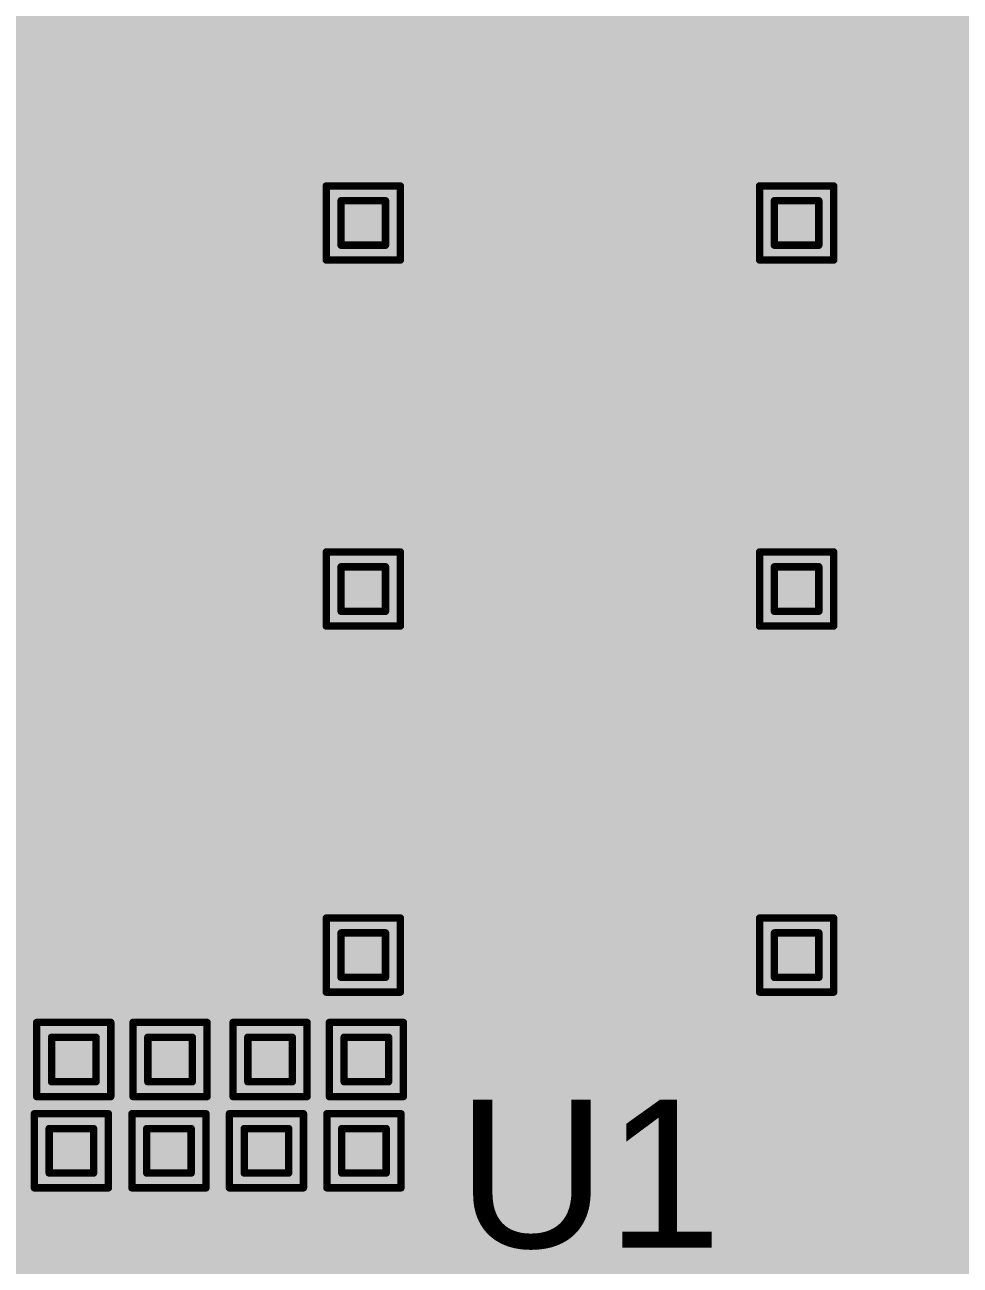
# Model space of a CAD drawing. Header units: inches. Extents: x -0.3 to 9.9, y -0.4 to 5.
# Drawn here: x 3.0506 to 3.3032, y 2.1003 to 2.4351 of the extents above; entities that cross this region are included whole.
import ezdxf

# ---------------------------------------------------------------- set-up
doc = ezdxf.new("R2010")
doc.units = ezdxf.units.IN
doc.header["$MEASUREMENT"] = 0
for name, color, linetype in [('Bottom Layer', 5, 'Continuous'), ('Bottom Solder', 6, 'Continuous'), ('Drill Drawing', 1, 'Continuous'), ('Top Layer', 1, 'Continuous'), ('Top Overlay', 2, 'Continuous'), ('Top Solder', 216, 'Continuous'), ('Via Holes', 16, 'Continuous')]:
    doc.layers.add(name, color=color, linetype=linetype)
doc.styles.add('Arial', font='', dxfattribs={"height": 0.2})
doc.styles.get('Arial').set_extended_font_data('Arial')

msp = doc.modelspace()

# ---------------------------------------------------------------- hatches: boundary and pattern name
at = {"layer": 'Bottom Layer'}
for points in [[(2.86082, 2.21895), (3.29282, 2.21895), (3.29282, 2.514), (2.86082, 2.514)], [(3.008, 2.115), (3.29382, 2.115), (3.29382, 2.37795), (3.008, 2.37795)]]:
    msp.add_hatch(color=5, dxfattribs=at).paths.add_polyline_path(points)
h = msp.add_hatch(color=5, dxfattribs=at)
edge = h.paths.add_edge_path()
edge.add_arc((3.142, 2.3816), 0.01181, 0, 360)
h = msp.add_hatch(color=5, dxfattribs=at)
edge = h.paths.add_edge_path()
edge.add_arc((3.259, 2.3816), 0.01181, 0, 360)
h = msp.add_hatch(color=5, dxfattribs=at)
edge = h.paths.add_edge_path()
edge.add_arc((3.142, 2.2828), 0.01181, 0, 360)
h = msp.add_hatch(color=5, dxfattribs=at)
edge = h.paths.add_edge_path()
edge.add_arc((3.259, 2.2828), 0.01181, 0, 360)
h = msp.add_hatch(color=5, dxfattribs=at)
edge = h.paths.add_edge_path()
edge.add_arc((3.142, 2.184), 0.01181, 0, 360)
h = msp.add_hatch(color=5, dxfattribs=at)
edge = h.paths.add_edge_path()
edge.add_arc((3.259, 2.184), 0.01181, 0, 360)
h = msp.add_hatch(color=5, dxfattribs=at)
edge = h.paths.add_edge_path()
edge.add_arc((3.06382, 2.15582), 0.01181, 0, 360)
h = msp.add_hatch(color=5, dxfattribs=at)
edge = h.paths.add_edge_path()
edge.add_arc((3.08982, 2.15582), 0.01181, 0, 360)
h = msp.add_hatch(color=5, dxfattribs=at)
edge = h.paths.add_edge_path()
edge.add_arc((3.11682, 2.15582), 0.01181, 0, 360)
h = msp.add_hatch(color=5, dxfattribs=at)
edge = h.paths.add_edge_path()
edge.add_arc((3.14282, 2.15582), 0.01181, 0, 360)
h = msp.add_hatch(color=5, dxfattribs=at)
edge = h.paths.add_edge_path()
edge.add_arc((3.06318, 2.13118), 0.01181, 0, 360)
h = msp.add_hatch(color=5, dxfattribs=at)
edge = h.paths.add_edge_path()
edge.add_arc((3.08952, 2.13118), 0.01181, 0, 360)
h = msp.add_hatch(color=5, dxfattribs=at)
edge = h.paths.add_edge_path()
edge.add_arc((3.11585, 2.13118), 0.01181, 0, 360)
h = msp.add_hatch(color=5, dxfattribs=at)
edge = h.paths.add_edge_path()
edge.add_arc((3.14218, 2.13118), 0.01181, 0, 360)
at = {"layer": 'Bottom Solder'}
h = msp.add_hatch(color=6, dxfattribs=at)
edge = h.paths.add_edge_path()
edge.add_arc((3.142, 2.3816), 0.00591, 0, 360)
h = msp.add_hatch(color=6, dxfattribs=at)
edge = h.paths.add_edge_path()
edge.add_arc((3.259, 2.3816), 0.00591, 0, 360)
h = msp.add_hatch(color=6, dxfattribs=at)
edge = h.paths.add_edge_path()
edge.add_arc((3.142, 2.2828), 0.00591, 0, 360)
h = msp.add_hatch(color=6, dxfattribs=at)
edge = h.paths.add_edge_path()
edge.add_arc((3.259, 2.2828), 0.00591, 0, 360)
h = msp.add_hatch(color=6, dxfattribs=at)
edge = h.paths.add_edge_path()
edge.add_arc((3.142, 2.184), 0.00591, 0, 360)
h = msp.add_hatch(color=6, dxfattribs=at)
edge = h.paths.add_edge_path()
edge.add_arc((3.259, 2.184), 0.00591, 0, 360)
h = msp.add_hatch(color=6, dxfattribs=at)
edge = h.paths.add_edge_path()
edge.add_arc((3.06382, 2.15582), 0.00591, 0, 360)
h = msp.add_hatch(color=6, dxfattribs=at)
edge = h.paths.add_edge_path()
edge.add_arc((3.08982, 2.15582), 0.00591, 0, 360)
h = msp.add_hatch(color=6, dxfattribs=at)
edge = h.paths.add_edge_path()
edge.add_arc((3.11682, 2.15582), 0.00591, 0, 360)
h = msp.add_hatch(color=6, dxfattribs=at)
edge = h.paths.add_edge_path()
edge.add_arc((3.14282, 2.15582), 0.00591, 0, 360)
h = msp.add_hatch(color=6, dxfattribs=at)
edge = h.paths.add_edge_path()
edge.add_arc((3.06318, 2.13118), 0.00591, 0, 360)
h = msp.add_hatch(color=6, dxfattribs=at)
edge = h.paths.add_edge_path()
edge.add_arc((3.08952, 2.13118), 0.00591, 0, 360)
h = msp.add_hatch(color=6, dxfattribs=at)
edge = h.paths.add_edge_path()
edge.add_arc((3.11585, 2.13118), 0.00591, 0, 360)
h = msp.add_hatch(color=6, dxfattribs=at)
edge = h.paths.add_edge_path()
edge.add_arc((3.14218, 2.13118), 0.00591, 0, 360)
at = {"layer": 'Top Layer'}
msp.add_hatch(color=1, dxfattribs=at).paths.add_polyline_path([(3.018, 2.054), (3.57582, 2.054), (3.57582, 2.57695), (3.018, 2.57695)])
h = msp.add_hatch(color=1, dxfattribs=at)
edge = h.paths.add_edge_path()
edge.add_arc((3.142, 2.3816), 0.01181, 0, 360)
h = msp.add_hatch(color=1, dxfattribs=at)
edge = h.paths.add_edge_path()
edge.add_arc((3.259, 2.3816), 0.01181, 0, 360)
h = msp.add_hatch(color=1, dxfattribs=at)
edge = h.paths.add_edge_path()
edge.add_arc((3.142, 2.2828), 0.01181, 0, 360)
h = msp.add_hatch(color=1, dxfattribs=at)
edge = h.paths.add_edge_path()
edge.add_arc((3.259, 2.2828), 0.01181, 0, 360)
h = msp.add_hatch(color=1, dxfattribs=at)
edge = h.paths.add_edge_path()
edge.add_arc((3.142, 2.184), 0.01181, 0, 360)
h = msp.add_hatch(color=1, dxfattribs=at)
edge = h.paths.add_edge_path()
edge.add_arc((3.259, 2.184), 0.01181, 0, 360)
h = msp.add_hatch(color=1, dxfattribs=at)
edge = h.paths.add_edge_path()
edge.add_arc((3.06382, 2.15582), 0.01181, 0, 360)
h = msp.add_hatch(color=1, dxfattribs=at)
edge = h.paths.add_edge_path()
edge.add_arc((3.08982, 2.15582), 0.01181, 0, 360)
h = msp.add_hatch(color=1, dxfattribs=at)
edge = h.paths.add_edge_path()
edge.add_arc((3.11682, 2.15582), 0.01181, 0, 360)
h = msp.add_hatch(color=1, dxfattribs=at)
edge = h.paths.add_edge_path()
edge.add_arc((3.14282, 2.15582), 0.01181, 0, 360)
h = msp.add_hatch(color=1, dxfattribs=at)
edge = h.paths.add_edge_path()
edge.add_arc((3.06318, 2.13118), 0.01181, 0, 360)
h = msp.add_hatch(color=1, dxfattribs=at)
edge = h.paths.add_edge_path()
edge.add_arc((3.08952, 2.13118), 0.01181, 0, 360)
h = msp.add_hatch(color=1, dxfattribs=at)
edge = h.paths.add_edge_path()
edge.add_arc((3.11585, 2.13118), 0.01181, 0, 360)
h = msp.add_hatch(color=1, dxfattribs=at)
edge = h.paths.add_edge_path()
edge.add_arc((3.14218, 2.13118), 0.01181, 0, 360)
at = {"layer": 'Top Solder'}
h = msp.add_hatch(color=216, dxfattribs=at)
edge = h.paths.add_edge_path()
edge.add_arc((3.142, 2.3816), 0.00591, 0, 360)
h = msp.add_hatch(color=216, dxfattribs=at)
edge = h.paths.add_edge_path()
edge.add_arc((3.259, 2.3816), 0.00591, 0, 360)
h = msp.add_hatch(color=216, dxfattribs=at)
edge = h.paths.add_edge_path()
edge.add_arc((3.142, 2.2828), 0.00591, 0, 360)
h = msp.add_hatch(color=216, dxfattribs=at)
edge = h.paths.add_edge_path()
edge.add_arc((3.259, 2.2828), 0.00591, 0, 360)
h = msp.add_hatch(color=216, dxfattribs=at)
edge = h.paths.add_edge_path()
edge.add_arc((3.142, 2.184), 0.00591, 0, 360)
h = msp.add_hatch(color=216, dxfattribs=at)
edge = h.paths.add_edge_path()
edge.add_arc((3.259, 2.184), 0.00591, 0, 360)
h = msp.add_hatch(color=216, dxfattribs=at)
edge = h.paths.add_edge_path()
edge.add_arc((3.06382, 2.15582), 0.00591, 0, 360)
h = msp.add_hatch(color=216, dxfattribs=at)
edge = h.paths.add_edge_path()
edge.add_arc((3.08982, 2.15582), 0.00591, 0, 360)
h = msp.add_hatch(color=216, dxfattribs=at)
edge = h.paths.add_edge_path()
edge.add_arc((3.11682, 2.15582), 0.00591, 0, 360)
h = msp.add_hatch(color=216, dxfattribs=at)
edge = h.paths.add_edge_path()
edge.add_arc((3.14282, 2.15582), 0.00591, 0, 360)
h = msp.add_hatch(color=216, dxfattribs=at)
edge = h.paths.add_edge_path()
edge.add_arc((3.06318, 2.13118), 0.00591, 0, 360)
h = msp.add_hatch(color=216, dxfattribs=at)
edge = h.paths.add_edge_path()
edge.add_arc((3.08952, 2.13118), 0.00591, 0, 360)
h = msp.add_hatch(color=216, dxfattribs=at)
edge = h.paths.add_edge_path()
edge.add_arc((3.11585, 2.13118), 0.00591, 0, 360)
h = msp.add_hatch(color=216, dxfattribs=at)
edge = h.paths.add_edge_path()
edge.add_arc((3.14218, 2.13118), 0.00591, 0, 360)
at = {"layer": 'Via Holes'}
h = msp.add_hatch(color=7, dxfattribs=at)
edge = h.paths.add_edge_path()
edge.add_arc((3.142, 2.3816), 0.00591, 0, 360)
h = msp.add_hatch(color=7, dxfattribs=at)
edge = h.paths.add_edge_path()
edge.add_arc((3.259, 2.3816), 0.00591, 0, 360)
h = msp.add_hatch(color=7, dxfattribs=at)
edge = h.paths.add_edge_path()
edge.add_arc((3.142, 2.2828), 0.00591, 0, 360)
h = msp.add_hatch(color=7, dxfattribs=at)
edge = h.paths.add_edge_path()
edge.add_arc((3.259, 2.2828), 0.00591, 0, 360)
h = msp.add_hatch(color=7, dxfattribs=at)
edge = h.paths.add_edge_path()
edge.add_arc((3.142, 2.184), 0.00591, 0, 360)
h = msp.add_hatch(color=7, dxfattribs=at)
edge = h.paths.add_edge_path()
edge.add_arc((3.259, 2.184), 0.00591, 0, 360)
h = msp.add_hatch(color=7, dxfattribs=at)
edge = h.paths.add_edge_path()
edge.add_arc((3.06382, 2.15582), 0.00591, 0, 360)
h = msp.add_hatch(color=7, dxfattribs=at)
edge = h.paths.add_edge_path()
edge.add_arc((3.08982, 2.15582), 0.00591, 0, 360)
h = msp.add_hatch(color=7, dxfattribs=at)
edge = h.paths.add_edge_path()
edge.add_arc((3.11682, 2.15582), 0.00591, 0, 360)
h = msp.add_hatch(color=7, dxfattribs=at)
edge = h.paths.add_edge_path()
edge.add_arc((3.14282, 2.15582), 0.00591, 0, 360)
h = msp.add_hatch(color=7, dxfattribs=at)
edge = h.paths.add_edge_path()
edge.add_arc((3.06318, 2.13118), 0.00591, 0, 360)
h = msp.add_hatch(color=7, dxfattribs=at)
edge = h.paths.add_edge_path()
edge.add_arc((3.08952, 2.13118), 0.00591, 0, 360)
h = msp.add_hatch(color=7, dxfattribs=at)
edge = h.paths.add_edge_path()
edge.add_arc((3.11585, 2.13118), 0.00591, 0, 360)
h = msp.add_hatch(color=7, dxfattribs=at)
edge = h.paths.add_edge_path()
edge.add_arc((3.14218, 2.13118), 0.00591, 0, 360)

# ---------------------------------------------------------------- linework, layer by layer
at = {"layer": 'Drill Drawing'}
for points in [[(3.132, 2.3916, 0.002, 0.002, 0), (3.152, 2.3916, 0.002, 0.002, 0)], [(3.132, 2.3716, 0.002, 0.002, 0), (3.132, 2.3916, 0.002, 0.002, 0)], [(3.152, 2.3716, 0.002, 0.002, 0), (3.152, 2.3916, 0.002, 0.002, 0)], [(3.249, 2.3916, 0.002, 0.002, 0), (3.269, 2.3916, 0.002, 0.002, 0)], [(3.249, 2.3716, 0.002, 0.002, 0), (3.249, 2.3916, 0.002, 0.002, 0)], [(3.269, 2.3716, 0.002, 0.002, 0), (3.269, 2.3916, 0.002, 0.002, 0)], [(3.136, 2.3876, 0.002, 0.002, 0), (3.148, 2.3876, 0.002, 0.002, 0)], [(3.136, 2.3756, 0.002, 0.002, 0), (3.136, 2.3876, 0.002, 0.002, 0)], [(3.148, 2.3756, 0.002, 0.002, 0), (3.148, 2.3876, 0.002, 0.002, 0)], [(3.253, 2.3876, 0.002, 0.002, 0), (3.265, 2.3876, 0.002, 0.002, 0)], [(3.253, 2.3756, 0.002, 0.002, 0), (3.253, 2.3876, 0.002, 0.002, 0)], [(3.265, 2.3756, 0.002, 0.002, 0), (3.265, 2.3876, 0.002, 0.002, 0)], [(3.136, 2.3756, 0.002, 0.002, 0), (3.148, 2.3756, 0.002, 0.002, 0)], [(3.253, 2.3756, 0.002, 0.002, 0), (3.265, 2.3756, 0.002, 0.002, 0)], [(3.132, 2.3716, 0.002, 0.002, 0), (3.152, 2.3716, 0.002, 0.002, 0)], [(3.249, 2.3716, 0.002, 0.002, 0), (3.269, 2.3716, 0.002, 0.002, 0)], [(3.132, 2.2928, 0.002, 0.002, 0), (3.152, 2.2928, 0.002, 0.002, 0)], [(3.132, 2.2728, 0.002, 0.002, 0), (3.132, 2.2928, 0.002, 0.002, 0)], [(3.152, 2.2728, 0.002, 0.002, 0), (3.152, 2.2928, 0.002, 0.002, 0)], [(3.249, 2.2928, 0.002, 0.002, 0), (3.269, 2.2928, 0.002, 0.002, 0)], [(3.249, 2.2728, 0.002, 0.002, 0), (3.249, 2.2928, 0.002, 0.002, 0)], [(3.269, 2.2728, 0.002, 0.002, 0), (3.269, 2.2928, 0.002, 0.002, 0)], [(3.136, 2.2888, 0.002, 0.002, 0), (3.148, 2.2888, 0.002, 0.002, 0)], [(3.136, 2.2768, 0.002, 0.002, 0), (3.136, 2.2888, 0.002, 0.002, 0)], [(3.148, 2.2768, 0.002, 0.002, 0), (3.148, 2.2888, 0.002, 0.002, 0)], [(3.253, 2.2888, 0.002, 0.002, 0), (3.265, 2.2888, 0.002, 0.002, 0)], [(3.253, 2.2768, 0.002, 0.002, 0), (3.253, 2.2888, 0.002, 0.002, 0)], [(3.265, 2.2768, 0.002, 0.002, 0), (3.265, 2.2888, 0.002, 0.002, 0)], [(3.136, 2.2768, 0.002, 0.002, 0), (3.148, 2.2768, 0.002, 0.002, 0)], [(3.253, 2.2768, 0.002, 0.002, 0), (3.265, 2.2768, 0.002, 0.002, 0)], [(3.132, 2.2728, 0.002, 0.002, 0), (3.152, 2.2728, 0.002, 0.002, 0)], [(3.249, 2.2728, 0.002, 0.002, 0), (3.269, 2.2728, 0.002, 0.002, 0)], [(3.132, 2.194, 0.002, 0.002, 0), (3.152, 2.194, 0.002, 0.002, 0)], [(3.132, 2.174, 0.002, 0.002, 0), (3.132, 2.194, 0.002, 0.002, 0)], [(3.152, 2.174, 0.002, 0.002, 0), (3.152, 2.194, 0.002, 0.002, 0)], [(3.249, 2.194, 0.002, 0.002, 0), (3.269, 2.194, 0.002, 0.002, 0)], [(3.249, 2.174, 0.002, 0.002, 0), (3.249, 2.194, 0.002, 0.002, 0)], [(3.269, 2.174, 0.002, 0.002, 0), (3.269, 2.194, 0.002, 0.002, 0)], [(3.136, 2.19, 0.002, 0.002, 0), (3.148, 2.19, 0.002, 0.002, 0)], [(3.136, 2.178, 0.002, 0.002, 0), (3.136, 2.19, 0.002, 0.002, 0)], [(3.148, 2.178, 0.002, 0.002, 0), (3.148, 2.19, 0.002, 0.002, 0)], [(3.253, 2.19, 0.002, 0.002, 0), (3.265, 2.19, 0.002, 0.002, 0)], [(3.253, 2.178, 0.002, 0.002, 0), (3.253, 2.19, 0.002, 0.002, 0)], [(3.265, 2.178, 0.002, 0.002, 0), (3.265, 2.19, 0.002, 0.002, 0)], [(3.136, 2.178, 0.002, 0.002, 0), (3.148, 2.178, 0.002, 0.002, 0)], [(3.253, 2.178, 0.002, 0.002, 0), (3.265, 2.178, 0.002, 0.002, 0)], [(3.132, 2.174, 0.002, 0.002, 0), (3.152, 2.174, 0.002, 0.002, 0)], [(3.249, 2.174, 0.002, 0.002, 0), (3.269, 2.174, 0.002, 0.002, 0)], [(3.05382, 2.16582, 0.002, 0.002, 0), (3.07382, 2.16582, 0.002, 0.002, 0)], [(3.05382, 2.14582, 0.002, 0.002, 0), (3.05382, 2.16582, 0.002, 0.002, 0)], [(3.07382, 2.14582, 0.002, 0.002, 0), (3.07382, 2.16582, 0.002, 0.002, 0)], [(3.07982, 2.16582, 0.002, 0.002, 0), (3.09982, 2.16582, 0.002, 0.002, 0)], [(3.07982, 2.14582, 0.002, 0.002, 0), (3.07982, 2.16582, 0.002, 0.002, 0)], [(3.09982, 2.14582, 0.002, 0.002, 0), (3.09982, 2.16582, 0.002, 0.002, 0)], [(3.10682, 2.16582, 0.002, 0.002, 0), (3.12682, 2.16582, 0.002, 0.002, 0)], [(3.10682, 2.14582, 0.002, 0.002, 0), (3.10682, 2.16582, 0.002, 0.002, 0)], [(3.12682, 2.14582, 0.002, 0.002, 0), (3.12682, 2.16582, 0.002, 0.002, 0)], [(3.13282, 2.16582, 0.002, 0.002, 0), (3.15282, 2.16582, 0.002, 0.002, 0)], [(3.13282, 2.14582, 0.002, 0.002, 0), (3.13282, 2.16582, 0.002, 0.002, 0)], [(3.15282, 2.14582, 0.002, 0.002, 0), (3.15282, 2.16582, 0.002, 0.002, 0)], [(3.05782, 2.16182, 0.002, 0.002, 0), (3.06982, 2.16182, 0.002, 0.002, 0)], [(3.05782, 2.14982, 0.002, 0.002, 0), (3.05782, 2.16182, 0.002, 0.002, 0)], [(3.06982, 2.14982, 0.002, 0.002, 0), (3.06982, 2.16182, 0.002, 0.002, 0)], [(3.08382, 2.16182, 0.002, 0.002, 0), (3.09582, 2.16182, 0.002, 0.002, 0)], [(3.08382, 2.14982, 0.002, 0.002, 0), (3.08382, 2.16182, 0.002, 0.002, 0)], [(3.09582, 2.14982, 0.002, 0.002, 0), (3.09582, 2.16182, 0.002, 0.002, 0)], [(3.11082, 2.16182, 0.002, 0.002, 0), (3.12282, 2.16182, 0.002, 0.002, 0)], [(3.11082, 2.14982, 0.002, 0.002, 0), (3.11082, 2.16182, 0.002, 0.002, 0)], [(3.12282, 2.14982, 0.002, 0.002, 0), (3.12282, 2.16182, 0.002, 0.002, 0)], [(3.13682, 2.16182, 0.002, 0.002, 0), (3.14882, 2.16182, 0.002, 0.002, 0)], [(3.13682, 2.14982, 0.002, 0.002, 0), (3.13682, 2.16182, 0.002, 0.002, 0)], [(3.14882, 2.14982, 0.002, 0.002, 0), (3.14882, 2.16182, 0.002, 0.002, 0)], [(3.05782, 2.14982, 0.002, 0.002, 0), (3.06982, 2.14982, 0.002, 0.002, 0)], [(3.08382, 2.14982, 0.002, 0.002, 0), (3.09582, 2.14982, 0.002, 0.002, 0)], [(3.11082, 2.14982, 0.002, 0.002, 0), (3.12282, 2.14982, 0.002, 0.002, 0)], [(3.13682, 2.14982, 0.002, 0.002, 0), (3.14882, 2.14982, 0.002, 0.002, 0)], [(3.05382, 2.14582, 0.002, 0.002, 0), (3.07382, 2.14582, 0.002, 0.002, 0)], [(3.07982, 2.14582, 0.002, 0.002, 0), (3.09982, 2.14582, 0.002, 0.002, 0)], [(3.10682, 2.14582, 0.002, 0.002, 0), (3.12682, 2.14582, 0.002, 0.002, 0)], [(3.13282, 2.14582, 0.002, 0.002, 0), (3.15282, 2.14582, 0.002, 0.002, 0)], [(3.05318, 2.14118, 0.002, 0.002, 0), (3.07318, 2.14118, 0.002, 0.002, 0)], [(3.05318, 2.12118, 0.002, 0.002, 0), (3.05318, 2.14118, 0.002, 0.002, 0)], [(3.07318, 2.12118, 0.002, 0.002, 0), (3.07318, 2.14118, 0.002, 0.002, 0)], [(3.07952, 2.14118, 0.002, 0.002, 0), (3.09952, 2.14118, 0.002, 0.002, 0)], [(3.07952, 2.12118, 0.002, 0.002, 0), (3.07952, 2.14118, 0.002, 0.002, 0)], [(3.09952, 2.12118, 0.002, 0.002, 0), (3.09952, 2.14118, 0.002, 0.002, 0)], [(3.10585, 2.14118, 0.002, 0.002, 0), (3.12585, 2.14118, 0.002, 0.002, 0)], [(3.10585, 2.12118, 0.002, 0.002, 0), (3.10585, 2.14118, 0.002, 0.002, 0)], [(3.12585, 2.12118, 0.002, 0.002, 0), (3.12585, 2.14118, 0.002, 0.002, 0)], [(3.13218, 2.14118, 0.002, 0.002, 0), (3.15218, 2.14118, 0.002, 0.002, 0)], [(3.13218, 2.12118, 0.002, 0.002, 0), (3.13218, 2.14118, 0.002, 0.002, 0)], [(3.15218, 2.12118, 0.002, 0.002, 0), (3.15218, 2.14118, 0.002, 0.002, 0)], [(3.05718, 2.13718, 0.002, 0.002, 0), (3.06918, 2.13718, 0.002, 0.002, 0)], [(3.05718, 2.12518, 0.002, 0.002, 0), (3.05718, 2.13718, 0.002, 0.002, 0)], [(3.06918, 2.12518, 0.002, 0.002, 0), (3.06918, 2.13718, 0.002, 0.002, 0)], [(3.08352, 2.13718, 0.002, 0.002, 0), (3.09552, 2.13718, 0.002, 0.002, 0)], [(3.08352, 2.12518, 0.002, 0.002, 0), (3.08352, 2.13718, 0.002, 0.002, 0)], [(3.09552, 2.12518, 0.002, 0.002, 0), (3.09552, 2.13718, 0.002, 0.002, 0)], [(3.10985, 2.13718, 0.002, 0.002, 0), (3.12185, 2.13718, 0.002, 0.002, 0)], [(3.10985, 2.12518, 0.002, 0.002, 0), (3.10985, 2.13718, 0.002, 0.002, 0)], [(3.12185, 2.12518, 0.002, 0.002, 0), (3.12185, 2.13718, 0.002, 0.002, 0)], [(3.13618, 2.13718, 0.002, 0.002, 0), (3.14818, 2.13718, 0.002, 0.002, 0)], [(3.13618, 2.12518, 0.002, 0.002, 0), (3.13618, 2.13718, 0.002, 0.002, 0)], [(3.14818, 2.12518, 0.002, 0.002, 0), (3.14818, 2.13718, 0.002, 0.002, 0)], [(3.05718, 2.12518, 0.002, 0.002, 0), (3.06918, 2.12518, 0.002, 0.002, 0)], [(3.08352, 2.12518, 0.002, 0.002, 0), (3.09552, 2.12518, 0.002, 0.002, 0)], [(3.10985, 2.12518, 0.002, 0.002, 0), (3.12185, 2.12518, 0.002, 0.002, 0)], [(3.13618, 2.12518, 0.002, 0.002, 0), (3.14818, 2.12518, 0.002, 0.002, 0)], [(3.05318, 2.12118, 0.002, 0.002, 0), (3.07318, 2.12118, 0.002, 0.002, 0)], [(3.07952, 2.12118, 0.002, 0.002, 0), (3.09952, 2.12118, 0.002, 0.002, 0)], [(3.10585, 2.12118, 0.002, 0.002, 0), (3.12585, 2.12118, 0.002, 0.002, 0)], [(3.13218, 2.12118, 0.002, 0.002, 0), (3.15218, 2.12118, 0.002, 0.002, 0)]]:
    msp.add_lwpolyline(points, format="xyseb", dxfattribs=at)
for points in [[(3.1315, 2.3916, 0.001, 0.001, 1), (3.1325, 2.3916, 0.001, 0.001, 1)], [(3.1315, 2.3916, 0.001, 0.001, 1), (3.1325, 2.3916, 0.001, 0.001, 1)], [(3.1515, 2.3916, 0.001, 0.001, 1), (3.1525, 2.3916, 0.001, 0.001, 1)], [(3.1515, 2.3916, 0.001, 0.001, 1), (3.1525, 2.3916, 0.001, 0.001, 1)], [(3.2485, 2.3916, 0.001, 0.001, 1), (3.2495, 2.3916, 0.001, 0.001, 1)], [(3.2485, 2.3916, 0.001, 0.001, 1), (3.2495, 2.3916, 0.001, 0.001, 1)], [(3.2685, 2.3916, 0.001, 0.001, 1), (3.2695, 2.3916, 0.001, 0.001, 1)], [(3.2685, 2.3916, 0.001, 0.001, 1), (3.2695, 2.3916, 0.001, 0.001, 1)], [(3.1355, 2.3876, 0.001, 0.001, 1), (3.1365, 2.3876, 0.001, 0.001, 1)], [(3.1355, 2.3876, 0.001, 0.001, 1), (3.1365, 2.3876, 0.001, 0.001, 1)], [(3.1475, 2.3876, 0.001, 0.001, 1), (3.1485, 2.3876, 0.001, 0.001, 1)], [(3.1475, 2.3876, 0.001, 0.001, 1), (3.1485, 2.3876, 0.001, 0.001, 1)], [(3.2525, 2.3876, 0.001, 0.001, 1), (3.2535, 2.3876, 0.001, 0.001, 1)], [(3.2525, 2.3876, 0.001, 0.001, 1), (3.2535, 2.3876, 0.001, 0.001, 1)], [(3.2645, 2.3876, 0.001, 0.001, 1), (3.2655, 2.3876, 0.001, 0.001, 1)], [(3.2645, 2.3876, 0.001, 0.001, 1), (3.2655, 2.3876, 0.001, 0.001, 1)], [(3.1355, 2.3756, 0.001, 0.001, 1), (3.1365, 2.3756, 0.001, 0.001, 1)], [(3.1355, 2.3756, 0.001, 0.001, 1), (3.1365, 2.3756, 0.001, 0.001, 1)], [(3.1475, 2.3756, 0.001, 0.001, 1), (3.1485, 2.3756, 0.001, 0.001, 1)], [(3.1475, 2.3756, 0.001, 0.001, 1), (3.1485, 2.3756, 0.001, 0.001, 1)], [(3.2525, 2.3756, 0.001, 0.001, 1), (3.2535, 2.3756, 0.001, 0.001, 1)], [(3.2525, 2.3756, 0.001, 0.001, 1), (3.2535, 2.3756, 0.001, 0.001, 1)], [(3.2645, 2.3756, 0.001, 0.001, 1), (3.2655, 2.3756, 0.001, 0.001, 1)], [(3.2645, 2.3756, 0.001, 0.001, 1), (3.2655, 2.3756, 0.001, 0.001, 1)], [(3.1315, 2.3716, 0.001, 0.001, 1), (3.1325, 2.3716, 0.001, 0.001, 1)], [(3.1315, 2.3716, 0.001, 0.001, 1), (3.1325, 2.3716, 0.001, 0.001, 1)], [(3.1515, 2.3716, 0.001, 0.001, 1), (3.1525, 2.3716, 0.001, 0.001, 1)], [(3.1515, 2.3716, 0.001, 0.001, 1), (3.1525, 2.3716, 0.001, 0.001, 1)], [(3.2485, 2.3716, 0.001, 0.001, 1), (3.2495, 2.3716, 0.001, 0.001, 1)], [(3.2485, 2.3716, 0.001, 0.001, 1), (3.2495, 2.3716, 0.001, 0.001, 1)], [(3.2685, 2.3716, 0.001, 0.001, 1), (3.2695, 2.3716, 0.001, 0.001, 1)], [(3.2685, 2.3716, 0.001, 0.001, 1), (3.2695, 2.3716, 0.001, 0.001, 1)], [(3.1315, 2.2928, 0.001, 0.001, 1), (3.1325, 2.2928, 0.001, 0.001, 1)], [(3.1315, 2.2928, 0.001, 0.001, 1), (3.1325, 2.2928, 0.001, 0.001, 1)], [(3.1515, 2.2928, 0.001, 0.001, 1), (3.1525, 2.2928, 0.001, 0.001, 1)], [(3.1515, 2.2928, 0.001, 0.001, 1), (3.1525, 2.2928, 0.001, 0.001, 1)], [(3.2485, 2.2928, 0.001, 0.001, 1), (3.2495, 2.2928, 0.001, 0.001, 1)], [(3.2485, 2.2928, 0.001, 0.001, 1), (3.2495, 2.2928, 0.001, 0.001, 1)], [(3.2685, 2.2928, 0.001, 0.001, 1), (3.2695, 2.2928, 0.001, 0.001, 1)], [(3.2685, 2.2928, 0.001, 0.001, 1), (3.2695, 2.2928, 0.001, 0.001, 1)], [(3.1355, 2.2888, 0.001, 0.001, 1), (3.1365, 2.2888, 0.001, 0.001, 1)], [(3.1355, 2.2888, 0.001, 0.001, 1), (3.1365, 2.2888, 0.001, 0.001, 1)], [(3.1475, 2.2888, 0.001, 0.001, 1), (3.1485, 2.2888, 0.001, 0.001, 1)], [(3.1475, 2.2888, 0.001, 0.001, 1), (3.1485, 2.2888, 0.001, 0.001, 1)], [(3.2525, 2.2888, 0.001, 0.001, 1), (3.2535, 2.2888, 0.001, 0.001, 1)], [(3.2525, 2.2888, 0.001, 0.001, 1), (3.2535, 2.2888, 0.001, 0.001, 1)], [(3.2645, 2.2888, 0.001, 0.001, 1), (3.2655, 2.2888, 0.001, 0.001, 1)], [(3.2645, 2.2888, 0.001, 0.001, 1), (3.2655, 2.2888, 0.001, 0.001, 1)], [(3.1355, 2.2768, 0.001, 0.001, 1), (3.1365, 2.2768, 0.001, 0.001, 1)], [(3.1355, 2.2768, 0.001, 0.001, 1), (3.1365, 2.2768, 0.001, 0.001, 1)], [(3.1475, 2.2768, 0.001, 0.001, 1), (3.1485, 2.2768, 0.001, 0.001, 1)], [(3.1475, 2.2768, 0.001, 0.001, 1), (3.1485, 2.2768, 0.001, 0.001, 1)], [(3.2525, 2.2768, 0.001, 0.001, 1), (3.2535, 2.2768, 0.001, 0.001, 1)], [(3.2525, 2.2768, 0.001, 0.001, 1), (3.2535, 2.2768, 0.001, 0.001, 1)], [(3.2645, 2.2768, 0.001, 0.001, 1), (3.2655, 2.2768, 0.001, 0.001, 1)], [(3.2645, 2.2768, 0.001, 0.001, 1), (3.2655, 2.2768, 0.001, 0.001, 1)], [(3.1315, 2.2728, 0.001, 0.001, 1), (3.1325, 2.2728, 0.001, 0.001, 1)], [(3.1315, 2.2728, 0.001, 0.001, 1), (3.1325, 2.2728, 0.001, 0.001, 1)], [(3.1515, 2.2728, 0.001, 0.001, 1), (3.1525, 2.2728, 0.001, 0.001, 1)], [(3.1515, 2.2728, 0.001, 0.001, 1), (3.1525, 2.2728, 0.001, 0.001, 1)], [(3.2485, 2.2728, 0.001, 0.001, 1), (3.2495, 2.2728, 0.001, 0.001, 1)], [(3.2485, 2.2728, 0.001, 0.001, 1), (3.2495, 2.2728, 0.001, 0.001, 1)], [(3.2685, 2.2728, 0.001, 0.001, 1), (3.2695, 2.2728, 0.001, 0.001, 1)], [(3.2685, 2.2728, 0.001, 0.001, 1), (3.2695, 2.2728, 0.001, 0.001, 1)], [(3.1315, 2.194, 0.001, 0.001, 1), (3.1325, 2.194, 0.001, 0.001, 1)], [(3.1315, 2.194, 0.001, 0.001, 1), (3.1325, 2.194, 0.001, 0.001, 1)], [(3.1515, 2.194, 0.001, 0.001, 1), (3.1525, 2.194, 0.001, 0.001, 1)], [(3.1515, 2.194, 0.001, 0.001, 1), (3.1525, 2.194, 0.001, 0.001, 1)], [(3.2485, 2.194, 0.001, 0.001, 1), (3.2495, 2.194, 0.001, 0.001, 1)], [(3.2485, 2.194, 0.001, 0.001, 1), (3.2495, 2.194, 0.001, 0.001, 1)], [(3.2685, 2.194, 0.001, 0.001, 1), (3.2695, 2.194, 0.001, 0.001, 1)], [(3.2685, 2.194, 0.001, 0.001, 1), (3.2695, 2.194, 0.001, 0.001, 1)], [(3.1355, 2.19, 0.001, 0.001, 1), (3.1365, 2.19, 0.001, 0.001, 1)], [(3.1355, 2.19, 0.001, 0.001, 1), (3.1365, 2.19, 0.001, 0.001, 1)], [(3.1475, 2.19, 0.001, 0.001, 1), (3.1485, 2.19, 0.001, 0.001, 1)], [(3.1475, 2.19, 0.001, 0.001, 1), (3.1485, 2.19, 0.001, 0.001, 1)], [(3.2525, 2.19, 0.001, 0.001, 1), (3.2535, 2.19, 0.001, 0.001, 1)], [(3.2525, 2.19, 0.001, 0.001, 1), (3.2535, 2.19, 0.001, 0.001, 1)], [(3.2645, 2.19, 0.001, 0.001, 1), (3.2655, 2.19, 0.001, 0.001, 1)], [(3.2645, 2.19, 0.001, 0.001, 1), (3.2655, 2.19, 0.001, 0.001, 1)], [(3.1355, 2.178, 0.001, 0.001, 1), (3.1365, 2.178, 0.001, 0.001, 1)], [(3.1355, 2.178, 0.001, 0.001, 1), (3.1365, 2.178, 0.001, 0.001, 1)], [(3.1475, 2.178, 0.001, 0.001, 1), (3.1485, 2.178, 0.001, 0.001, 1)], [(3.1475, 2.178, 0.001, 0.001, 1), (3.1485, 2.178, 0.001, 0.001, 1)], [(3.2525, 2.178, 0.001, 0.001, 1), (3.2535, 2.178, 0.001, 0.001, 1)], [(3.2525, 2.178, 0.001, 0.001, 1), (3.2535, 2.178, 0.001, 0.001, 1)], [(3.2645, 2.178, 0.001, 0.001, 1), (3.2655, 2.178, 0.001, 0.001, 1)], [(3.2645, 2.178, 0.001, 0.001, 1), (3.2655, 2.178, 0.001, 0.001, 1)], [(3.1315, 2.174, 0.001, 0.001, 1), (3.1325, 2.174, 0.001, 0.001, 1)], [(3.1315, 2.174, 0.001, 0.001, 1), (3.1325, 2.174, 0.001, 0.001, 1)], [(3.1515, 2.174, 0.001, 0.001, 1), (3.1525, 2.174, 0.001, 0.001, 1)], [(3.1515, 2.174, 0.001, 0.001, 1), (3.1525, 2.174, 0.001, 0.001, 1)], [(3.2485, 2.174, 0.001, 0.001, 1), (3.2495, 2.174, 0.001, 0.001, 1)], [(3.2485, 2.174, 0.001, 0.001, 1), (3.2495, 2.174, 0.001, 0.001, 1)], [(3.2685, 2.174, 0.001, 0.001, 1), (3.2695, 2.174, 0.001, 0.001, 1)], [(3.2685, 2.174, 0.001, 0.001, 1), (3.2695, 2.174, 0.001, 0.001, 1)], [(3.05332, 2.16582, 0.001, 0.001, 1), (3.05432, 2.16582, 0.001, 0.001, 1)], [(3.05332, 2.16582, 0.001, 0.001, 1), (3.05432, 2.16582, 0.001, 0.001, 1)], [(3.07332, 2.16582, 0.001, 0.001, 1), (3.07432, 2.16582, 0.001, 0.001, 1)], [(3.07332, 2.16582, 0.001, 0.001, 1), (3.07432, 2.16582, 0.001, 0.001, 1)], [(3.07932, 2.16582, 0.001, 0.001, 1), (3.08032, 2.16582, 0.001, 0.001, 1)], [(3.07932, 2.16582, 0.001, 0.001, 1), (3.08032, 2.16582, 0.001, 0.001, 1)], [(3.09932, 2.16582, 0.001, 0.001, 1), (3.10032, 2.16582, 0.001, 0.001, 1)], [(3.09932, 2.16582, 0.001, 0.001, 1), (3.10032, 2.16582, 0.001, 0.001, 1)], [(3.10632, 2.16582, 0.001, 0.001, 1), (3.10732, 2.16582, 0.001, 0.001, 1)], [(3.10632, 2.16582, 0.001, 0.001, 1), (3.10732, 2.16582, 0.001, 0.001, 1)], [(3.12632, 2.16582, 0.001, 0.001, 1), (3.12732, 2.16582, 0.001, 0.001, 1)], [(3.12632, 2.16582, 0.001, 0.001, 1), (3.12732, 2.16582, 0.001, 0.001, 1)], [(3.13232, 2.16582, 0.001, 0.001, 1), (3.13332, 2.16582, 0.001, 0.001, 1)], [(3.13232, 2.16582, 0.001, 0.001, 1), (3.13332, 2.16582, 0.001, 0.001, 1)], [(3.15232, 2.16582, 0.001, 0.001, 1), (3.15332, 2.16582, 0.001, 0.001, 1)], [(3.15232, 2.16582, 0.001, 0.001, 1), (3.15332, 2.16582, 0.001, 0.001, 1)], [(3.05732, 2.16182, 0.001, 0.001, 1), (3.05832, 2.16182, 0.001, 0.001, 1)], [(3.05732, 2.16182, 0.001, 0.001, 1), (3.05832, 2.16182, 0.001, 0.001, 1)], [(3.06932, 2.16182, 0.001, 0.001, 1), (3.07032, 2.16182, 0.001, 0.001, 1)], [(3.06932, 2.16182, 0.001, 0.001, 1), (3.07032, 2.16182, 0.001, 0.001, 1)], [(3.08332, 2.16182, 0.001, 0.001, 1), (3.08432, 2.16182, 0.001, 0.001, 1)], [(3.08332, 2.16182, 0.001, 0.001, 1), (3.08432, 2.16182, 0.001, 0.001, 1)], [(3.09532, 2.16182, 0.001, 0.001, 1), (3.09632, 2.16182, 0.001, 0.001, 1)], [(3.09532, 2.16182, 0.001, 0.001, 1), (3.09632, 2.16182, 0.001, 0.001, 1)], [(3.11032, 2.16182, 0.001, 0.001, 1), (3.11132, 2.16182, 0.001, 0.001, 1)], [(3.11032, 2.16182, 0.001, 0.001, 1), (3.11132, 2.16182, 0.001, 0.001, 1)], [(3.12232, 2.16182, 0.001, 0.001, 1), (3.12332, 2.16182, 0.001, 0.001, 1)], [(3.12232, 2.16182, 0.001, 0.001, 1), (3.12332, 2.16182, 0.001, 0.001, 1)], [(3.13632, 2.16182, 0.001, 0.001, 1), (3.13732, 2.16182, 0.001, 0.001, 1)], [(3.13632, 2.16182, 0.001, 0.001, 1), (3.13732, 2.16182, 0.001, 0.001, 1)], [(3.14832, 2.16182, 0.001, 0.001, 1), (3.14932, 2.16182, 0.001, 0.001, 1)], [(3.14832, 2.16182, 0.001, 0.001, 1), (3.14932, 2.16182, 0.001, 0.001, 1)], [(3.05732, 2.14982, 0.001, 0.001, 1), (3.05832, 2.14982, 0.001, 0.001, 1)], [(3.05732, 2.14982, 0.001, 0.001, 1), (3.05832, 2.14982, 0.001, 0.001, 1)], [(3.06932, 2.14982, 0.001, 0.001, 1), (3.07032, 2.14982, 0.001, 0.001, 1)], [(3.06932, 2.14982, 0.001, 0.001, 1), (3.07032, 2.14982, 0.001, 0.001, 1)], [(3.08332, 2.14982, 0.001, 0.001, 1), (3.08432, 2.14982, 0.001, 0.001, 1)], [(3.08332, 2.14982, 0.001, 0.001, 1), (3.08432, 2.14982, 0.001, 0.001, 1)], [(3.09532, 2.14982, 0.001, 0.001, 1), (3.09632, 2.14982, 0.001, 0.001, 1)], [(3.09532, 2.14982, 0.001, 0.001, 1), (3.09632, 2.14982, 0.001, 0.001, 1)], [(3.11032, 2.14982, 0.001, 0.001, 1), (3.11132, 2.14982, 0.001, 0.001, 1)], [(3.11032, 2.14982, 0.001, 0.001, 1), (3.11132, 2.14982, 0.001, 0.001, 1)], [(3.12232, 2.14982, 0.001, 0.001, 1), (3.12332, 2.14982, 0.001, 0.001, 1)], [(3.12232, 2.14982, 0.001, 0.001, 1), (3.12332, 2.14982, 0.001, 0.001, 1)], [(3.13632, 2.14982, 0.001, 0.001, 1), (3.13732, 2.14982, 0.001, 0.001, 1)], [(3.13632, 2.14982, 0.001, 0.001, 1), (3.13732, 2.14982, 0.001, 0.001, 1)], [(3.14832, 2.14982, 0.001, 0.001, 1), (3.14932, 2.14982, 0.001, 0.001, 1)], [(3.14832, 2.14982, 0.001, 0.001, 1), (3.14932, 2.14982, 0.001, 0.001, 1)], [(3.05332, 2.14582, 0.001, 0.001, 1), (3.05432, 2.14582, 0.001, 0.001, 1)], [(3.05332, 2.14582, 0.001, 0.001, 1), (3.05432, 2.14582, 0.001, 0.001, 1)], [(3.07332, 2.14582, 0.001, 0.001, 1), (3.07432, 2.14582, 0.001, 0.001, 1)], [(3.07332, 2.14582, 0.001, 0.001, 1), (3.07432, 2.14582, 0.001, 0.001, 1)], [(3.07932, 2.14582, 0.001, 0.001, 1), (3.08032, 2.14582, 0.001, 0.001, 1)], [(3.07932, 2.14582, 0.001, 0.001, 1), (3.08032, 2.14582, 0.001, 0.001, 1)], [(3.09932, 2.14582, 0.001, 0.001, 1), (3.10032, 2.14582, 0.001, 0.001, 1)], [(3.09932, 2.14582, 0.001, 0.001, 1), (3.10032, 2.14582, 0.001, 0.001, 1)], [(3.10632, 2.14582, 0.001, 0.001, 1), (3.10732, 2.14582, 0.001, 0.001, 1)], [(3.10632, 2.14582, 0.001, 0.001, 1), (3.10732, 2.14582, 0.001, 0.001, 1)], [(3.12632, 2.14582, 0.001, 0.001, 1), (3.12732, 2.14582, 0.001, 0.001, 1)], [(3.12632, 2.14582, 0.001, 0.001, 1), (3.12732, 2.14582, 0.001, 0.001, 1)], [(3.13232, 2.14582, 0.001, 0.001, 1), (3.13332, 2.14582, 0.001, 0.001, 1)], [(3.13232, 2.14582, 0.001, 0.001, 1), (3.13332, 2.14582, 0.001, 0.001, 1)], [(3.15232, 2.14582, 0.001, 0.001, 1), (3.15332, 2.14582, 0.001, 0.001, 1)], [(3.15232, 2.14582, 0.001, 0.001, 1), (3.15332, 2.14582, 0.001, 0.001, 1)], [(3.05268, 2.14118, 0.001, 0.001, 1), (3.05368, 2.14118, 0.001, 0.001, 1)], [(3.05268, 2.14118, 0.001, 0.001, 1), (3.05368, 2.14118, 0.001, 0.001, 1)], [(3.07268, 2.14118, 0.001, 0.001, 1), (3.07368, 2.14118, 0.001, 0.001, 1)], [(3.07268, 2.14118, 0.001, 0.001, 1), (3.07368, 2.14118, 0.001, 0.001, 1)], [(3.07902, 2.14118, 0.001, 0.001, 1), (3.08002, 2.14118, 0.001, 0.001, 1)], [(3.07902, 2.14118, 0.001, 0.001, 1), (3.08002, 2.14118, 0.001, 0.001, 1)], [(3.09902, 2.14118, 0.001, 0.001, 1), (3.10002, 2.14118, 0.001, 0.001, 1)], [(3.09902, 2.14118, 0.001, 0.001, 1), (3.10002, 2.14118, 0.001, 0.001, 1)], [(3.10535, 2.14118, 0.001, 0.001, 1), (3.10635, 2.14118, 0.001, 0.001, 1)], [(3.10535, 2.14118, 0.001, 0.001, 1), (3.10635, 2.14118, 0.001, 0.001, 1)], [(3.12535, 2.14118, 0.001, 0.001, 1), (3.12635, 2.14118, 0.001, 0.001, 1)], [(3.12535, 2.14118, 0.001, 0.001, 1), (3.12635, 2.14118, 0.001, 0.001, 1)], [(3.13168, 2.14118, 0.001, 0.001, 1), (3.13268, 2.14118, 0.001, 0.001, 1)], [(3.13168, 2.14118, 0.001, 0.001, 1), (3.13268, 2.14118, 0.001, 0.001, 1)], [(3.15168, 2.14118, 0.001, 0.001, 1), (3.15268, 2.14118, 0.001, 0.001, 1)], [(3.15168, 2.14118, 0.001, 0.001, 1), (3.15268, 2.14118, 0.001, 0.001, 1)], [(3.05668, 2.13718, 0.001, 0.001, 1), (3.05768, 2.13718, 0.001, 0.001, 1)], [(3.05668, 2.13718, 0.001, 0.001, 1), (3.05768, 2.13718, 0.001, 0.001, 1)], [(3.06868, 2.13718, 0.001, 0.001, 1), (3.06968, 2.13718, 0.001, 0.001, 1)], [(3.06868, 2.13718, 0.001, 0.001, 1), (3.06968, 2.13718, 0.001, 0.001, 1)], [(3.08302, 2.13718, 0.001, 0.001, 1), (3.08402, 2.13718, 0.001, 0.001, 1)], [(3.08302, 2.13718, 0.001, 0.001, 1), (3.08402, 2.13718, 0.001, 0.001, 1)], [(3.09502, 2.13718, 0.001, 0.001, 1), (3.09602, 2.13718, 0.001, 0.001, 1)], [(3.09502, 2.13718, 0.001, 0.001, 1), (3.09602, 2.13718, 0.001, 0.001, 1)], [(3.10935, 2.13718, 0.001, 0.001, 1), (3.11035, 2.13718, 0.001, 0.001, 1)], [(3.10935, 2.13718, 0.001, 0.001, 1), (3.11035, 2.13718, 0.001, 0.001, 1)], [(3.12135, 2.13718, 0.001, 0.001, 1), (3.12235, 2.13718, 0.001, 0.001, 1)], [(3.12135, 2.13718, 0.001, 0.001, 1), (3.12235, 2.13718, 0.001, 0.001, 1)], [(3.13568, 2.13718, 0.001, 0.001, 1), (3.13668, 2.13718, 0.001, 0.001, 1)], [(3.13568, 2.13718, 0.001, 0.001, 1), (3.13668, 2.13718, 0.001, 0.001, 1)], [(3.14768, 2.13718, 0.001, 0.001, 1), (3.14868, 2.13718, 0.001, 0.001, 1)], [(3.14768, 2.13718, 0.001, 0.001, 1), (3.14868, 2.13718, 0.001, 0.001, 1)], [(3.05668, 2.12518, 0.001, 0.001, 1), (3.05768, 2.12518, 0.001, 0.001, 1)], [(3.05668, 2.12518, 0.001, 0.001, 1), (3.05768, 2.12518, 0.001, 0.001, 1)], [(3.06868, 2.12518, 0.001, 0.001, 1), (3.06968, 2.12518, 0.001, 0.001, 1)], [(3.06868, 2.12518, 0.001, 0.001, 1), (3.06968, 2.12518, 0.001, 0.001, 1)], [(3.08302, 2.12518, 0.001, 0.001, 1), (3.08402, 2.12518, 0.001, 0.001, 1)], [(3.08302, 2.12518, 0.001, 0.001, 1), (3.08402, 2.12518, 0.001, 0.001, 1)], [(3.09502, 2.12518, 0.001, 0.001, 1), (3.09602, 2.12518, 0.001, 0.001, 1)], [(3.09502, 2.12518, 0.001, 0.001, 1), (3.09602, 2.12518, 0.001, 0.001, 1)], [(3.10935, 2.12518, 0.001, 0.001, 1), (3.11035, 2.12518, 0.001, 0.001, 1)], [(3.10935, 2.12518, 0.001, 0.001, 1), (3.11035, 2.12518, 0.001, 0.001, 1)], [(3.12135, 2.12518, 0.001, 0.001, 1), (3.12235, 2.12518, 0.001, 0.001, 1)], [(3.12135, 2.12518, 0.001, 0.001, 1), (3.12235, 2.12518, 0.001, 0.001, 1)], [(3.13568, 2.12518, 0.001, 0.001, 1), (3.13668, 2.12518, 0.001, 0.001, 1)], [(3.13568, 2.12518, 0.001, 0.001, 1), (3.13668, 2.12518, 0.001, 0.001, 1)], [(3.14768, 2.12518, 0.001, 0.001, 1), (3.14868, 2.12518, 0.001, 0.001, 1)], [(3.14768, 2.12518, 0.001, 0.001, 1), (3.14868, 2.12518, 0.001, 0.001, 1)], [(3.05268, 2.12118, 0.001, 0.001, 1), (3.05368, 2.12118, 0.001, 0.001, 1)], [(3.05268, 2.12118, 0.001, 0.001, 1), (3.05368, 2.12118, 0.001, 0.001, 1)], [(3.07268, 2.12118, 0.001, 0.001, 1), (3.07368, 2.12118, 0.001, 0.001, 1)], [(3.07268, 2.12118, 0.001, 0.001, 1), (3.07368, 2.12118, 0.001, 0.001, 1)], [(3.07902, 2.12118, 0.001, 0.001, 1), (3.08002, 2.12118, 0.001, 0.001, 1)], [(3.07902, 2.12118, 0.001, 0.001, 1), (3.08002, 2.12118, 0.001, 0.001, 1)], [(3.09902, 2.12118, 0.001, 0.001, 1), (3.10002, 2.12118, 0.001, 0.001, 1)], [(3.09902, 2.12118, 0.001, 0.001, 1), (3.10002, 2.12118, 0.001, 0.001, 1)], [(3.10535, 2.12118, 0.001, 0.001, 1), (3.10635, 2.12118, 0.001, 0.001, 1)], [(3.10535, 2.12118, 0.001, 0.001, 1), (3.10635, 2.12118, 0.001, 0.001, 1)], [(3.12535, 2.12118, 0.001, 0.001, 1), (3.12635, 2.12118, 0.001, 0.001, 1)], [(3.12535, 2.12118, 0.001, 0.001, 1), (3.12635, 2.12118, 0.001, 0.001, 1)], [(3.13168, 2.12118, 0.001, 0.001, 1), (3.13268, 2.12118, 0.001, 0.001, 1)], [(3.13168, 2.12118, 0.001, 0.001, 1), (3.13268, 2.12118, 0.001, 0.001, 1)], [(3.15168, 2.12118, 0.001, 0.001, 1), (3.15268, 2.12118, 0.001, 0.001, 1)], [(3.15168, 2.12118, 0.001, 0.001, 1), (3.15268, 2.12118, 0.001, 0.001, 1)]]:
    msp.add_lwpolyline(points, format="xyseb", close=True, dxfattribs=at)

# ---------------------------------------------------------------- texts
at = {"layer": 'Top Overlay', "style": 'Arial'}
msp.add_text('U1', height=0.04, dxfattribs=at).set_placement((3.16734, 2.10501))

doc.saveas('drawing.dxf')
